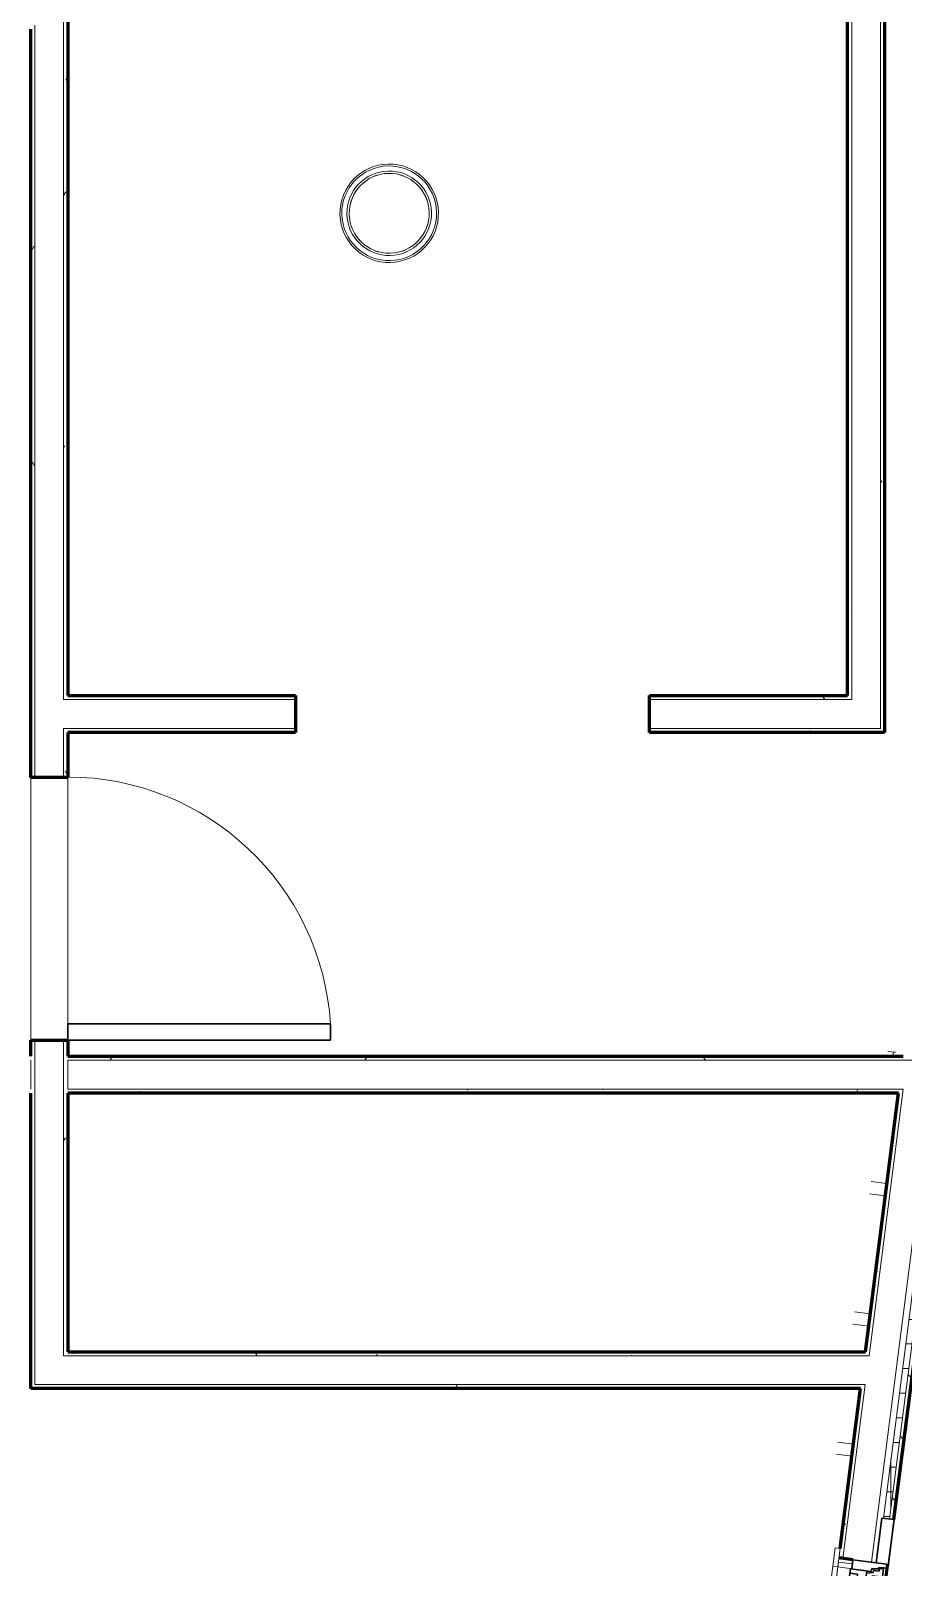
# Model space of a CAD drawing. Header units: inches. Extents: x -435 to 532, y -667 to -127.
# Drawn here: x 219.8 to 326.1, y -484.6 to -297.4 of the extents above; entities that cross this region are included whole.
import ezdxf

# ---------------------------------------------------------------- set-up
doc = ezdxf.new("R2010")
doc.units = ezdxf.units.IN
doc.header["$MEASUREMENT"] = 0
for name, color, linetype, lineweight in [('A-DOOR', 31, 'Continuous', 18), ('A-GLAZ', 151, 'Continuous', 18), ('A-WALL', 113, 'Continuous', 18), ('A-WALL-PATT', 111, 'Continuous', 60), ('E-LITE-EQPM', 33, 'Continuous', 9), ('I-WALL', 2, 'Continuous', 18), ('S-BEAM', 12, 'Continuous', 9)]:
    doc.layers.add(name, color=color, linetype=linetype, lineweight=lineweight)
pattern_1 = [(0, (387.632, -598.438), (15.36, 3.84), [0.634, -10.886, 0.634, -10.886, -61.44]), (0, (387.632, -598.438), (15.36, 3.84), [-23.04, 0.634, -22.406, 0.634, -10.886, -26.88]), (0, (387.632, -598.438), (15.36, 3.84), [-57.6, 0.634, -7.046, 0.634, -18.566]), (120, (393.392, -596.518), (-11.005538, 11.38215), [0.634, -10.886, 0.634, -10.886, -61.44]), (120, (393.392, -596.518), (-11.005538, 11.38215), [-23.04, 0.634, -22.406, 0.634, -10.886, -26.88]), (120, (393.392, -596.518), (-11.005538, 11.38215), [-57.6, 0.634, -7.046, 0.634, -18.566]), (240, (395.312, -588.838), (-4.354462, -15.22215), [0.634, -10.886, 0.634, -10.886, -61.44]), (240, (395.312, -588.838), (-4.354462, -15.22215), [-23.04, 0.634, -22.406, 0.634, -10.886, -26.88]), (240, (395.312, -588.838), (-4.354462, -15.22215), [-57.6, 0.634, -7.046, 0.634, -18.566])]

# ---------------------------------------------------------------- blocks, each defined once
blk = doc.blocks.new('Single-Flush - 32_ x 84_-211058-2nd Floor')
at = {"layer": 'A-DOOR', "lineweight": 30}
for p, q in [((14, 2.25), (14, 34.25)), ((16, 34.25), (14, 34.25)), ((16, 2.25), (16, 34.25)), ((16, 2.25), (14, 2.25))]:
    blk.add_line(p, q, dxfattribs=at)
at = {"layer": 'A-DOOR', "lineweight": 9}
blk.add_arc((16, 2.25), 32.07, 93.5759, 180, dxfattribs=at)
blk = doc.blocks.new('Window-Casement-Andersen-400_Series - 31-1_2_ x 59-7_8_-V2-2nd Floor')
at = {"layer": 'A-GLAZ', "lineweight": 9}
for p, q in [((-16.91, 3.63), (16.91, 3.63)), ((-16.91, 3), (-16.91, 3.63)), ((16.91, 3), (-16.91, 3)), ((-15.25, 3), (15.25, 3)), ((-15.25, 1.28), (-15.25, 3)), ((-14.66, 3), (-14.66, 3.63)), ((-14.66, 1.28), (-14.66, 3)), ((14.66, 3), (14.66, 3.63)), ((14.66, 1.28), (14.66, 3)), ((15.25, 3), (15.25, 1.28)), ((16.91, 3.63), (16.91, 3)), ((-14.64, 1.28), (-15.25, 1.28)), ((-14.64, 1.44), (-14.64, 1.28)), ((14.64, 1.44), (-14.64, 1.44)), ((14.64, 1.28), (14.64, 1.44)), ((15.25, 1.28), (14.64, 1.28)), ((-13.5, -1.38), (-14.13, -1.38)), ((-13.5, -1.81), (-14.13, -1.81)), ((-13.62, -1.38), (-13.62, -1.81)), ((-13.5, -1.28), (13.5, -1.28)), ((-13.5, -1.38), (13.5, -1.38)), ((-13.5, -1.81), (13.5, -1.81)), ((13.5, -1.38), (14.13, -1.38)), ((13.5, -1.81), (14.13, -1.81)), ((13.62, -1.38), (13.62, -1.81)), ((-13.5, -1.91), (13.5, -1.91))]:
    blk.add_line(p, q, dxfattribs=at)
at = {"layer": 'A-GLAZ', "lineweight": 30}
for p, q in [((-15.75, 1.29), (-14.64, 1.29)), ((-15.75, -2.87), (-15.75, 1.29)), ((-15.75, -1.56), (-15.75, 1.29)), ((-14.64, 1.44), (-14.64, -1.09)), ((-14.64, 1.44), (14.64, 1.44)), ((-14.64, 1.29), (-14.64, 1.44)), ((-14.11, 0.5), (-14.11, 1.44)), ((-13.75, 0.5), (-14.11, 0.5)), ((-13.75, -0.56), (-13.75, 0.5)), ((13.75, 0.5), (14.11, 0.5)), ((13.75, -0.56), (13.75, 0.5)), ((14.11, 0.5), (14.11, 1.44)), ((14.64, 1.44), (14.64, -1.09)), ((14.64, 1.44), (14.64, 1.29)), ((14.64, 1.29), (15.75, 1.29)), ((15.75, 1.29), (15.75, -2.87)), ((15.75, -1.56), (15.75, 1.29)), ((-21.25, -3.06), (-21.25, -1.56)), ((-20.75, -1.56), (-15.75, -1.56)), ((-14.94, -1.09), (-15.07, -1.94)), ((-14.94, -1.09), (-14.64, -1.09)), ((-14.78, -1.38), (-14.53, -1.38)), ((-14.78, -1.38), (-14.78, -2.06)), ((-14.64, -0.56), (-13.75, -0.56)), ((-14.35, -0.56), (-14.53, -1.38)), ((-14.13, -2.31), (-14.13, -1.28)), ((-13.5, -1.28), (-14.13, -1.28)), ((-13.75, -0.56), (-13.5, -1.28)), ((13.75, -0.56), (13.5, -1.28)), ((13.5, -1.28), (14.13, -1.28)), ((14.64, -0.56), (13.75, -0.56)), ((14.13, -2.31), (14.13, -1.28)), ((14.35, -0.56), (14.53, -1.38)), ((14.78, -1.38), (14.53, -1.38)), ((14.94, -1.09), (14.64, -1.09)), ((14.78, -1.38), (14.78, -2.06)), ((14.94, -1.09), (15.07, -1.94)), ((15.75, -1.56), (21.25, -1.56)), ((21.25, -3.06), (21.25, -1.56)), ((21.25, -1.56), (21.25, -3.06)), ((-21.25, -3.06), (-21.25, -2.87)), ((21.25, -3.06), (-21.25, -3.06)), ((-20.75, -3.06), (-20.37, -3.06)), ((-20.37, -3.06), (-15.5, -3.06)), ((15.75, -2.87), (-15.75, -2.87)), ((-15.5, -3.06), (-15.5, -2.87)), ((-15.2, -1.94), (-15.26, -2.34)), ((-15.26, -2.34), (-15.26, -2.87)), ((-15.07, -1.94), (-15.2, -1.94)), ((-15.09, -2.06), (-15.17, -2.38)), ((-15.17, -2.38), (-15.17, -2.56)), ((-15.17, -2.56), (-14.18, -2.56)), ((-15.09, -2.06), (-14.78, -2.06)), ((-14.18, -2.56), (-14.13, -2.31)), ((-13.5, -1.91), (-14.13, -1.91)), ((-14.13, -2.31), (-13.77, -2.31)), ((-13.77, -2.31), (-13.5, -1.91)), ((13.77, -2.31), (13.5, -1.91)), ((13.5, -1.91), (14.13, -1.91)), ((14.13, -2.31), (13.77, -2.31)), ((14.18, -2.56), (14.13, -2.31)), ((15.17, -2.56), (14.18, -2.56)), ((15.09, -2.06), (14.78, -2.06)), ((15.07, -1.94), (15.2, -1.94)), ((15.09, -2.06), (15.17, -2.38)), ((15.17, -2.38), (15.17, -2.56)), ((15.2, -1.94), (15.26, -2.34)), ((15.26, -2.34), (15.26, -2.87)), ((15.5, -3.06), (15.5, -2.87)), ((20.37, -3.06), (15.5, -3.06)), ((20.75, -3.06), (20.37, -3.06))]:
    blk.add_line(p, q, dxfattribs=at)
blk = doc.blocks.new('bim-160ds-diffuser - L4 - White Trim w_ Vusion Diffuser-578619-2nd Floor')
at = {"layer": 'E-LITE-EQPM'}
for radius, start, end in [(6, 360, 180), (5.77, 360, 180), (5.15, 360, 180), (4.87, 360, 180), (4.87, 140.3802, 146.5927), (4.87, 123.4073, 129.6198), (4.87, 106.6513, 112.0128), (4.87, 67.9872, 73.3487), (4.87, 50.3802, 56.5927), (4.87, 33.4073, 39.6198), (4.87, 157.9872, 163.3487), (4.87, 16.6513, 22.0128), (6, 180, 360), (5.77, 180, 360), (5.15, 180, 360), (4.87, 180, 360), (4.87, 196.6513, 202.0128), (4.87, 213.4073, 219.6198), (4.87, 320.3802, 326.5927), (4.87, 337.9872, 343.3487), (4.87, 230.3802, 236.5927), (4.87, 247.9872, 253.3487), (4.87, 286.6513, 292.0128), (4.87, 303.4073, 309.6198)]:
    blk.add_arc((-0.63, 0.91), radius, start, end, dxfattribs=at)
blk = doc.blocks.new('Dimension Lumber - 2x6_s-1294268-2nd Floor')
at = {"layer": 'S-BEAM'}
for p, q in [((324.26, -421.78), (324.94, -421.87)), ((324.88, -422.38), (324.94, -421.87)), ((324.94, -421.87), (325.18, -421.9))]:
    blk.add_line(p, q, dxfattribs=at)
blk = doc.blocks.new('Dimension Lumber - 2x6_s-1294269-2nd Floor')
at = {"layer": 'S-BEAM'}
for p, q in [((322.23, -437.65), (324.14, -437.89)), ((322.04, -439.14), (323.95, -439.38))]:
    blk.add_line(p, q, dxfattribs=at)
blk = doc.blocks.new('Dimension Lumber - 2x6_s-1292958-2nd Floor')
at = {"layer": 'S-BEAM'}
for p, q in [((320.2, -453.52), (322.11, -453.76)), ((320, -455.01), (321.92, -455.25))]:
    blk.add_line(p, q, dxfattribs=at)
blk = doc.blocks.new('Dimension Lumber - 2x6_s-1294270-2nd Floor')
at = {"layer": 'S-BEAM'}
for p, q in [((318.16, -469.39), (320.08, -469.63)), ((317.97, -470.88), (319.89, -471.12))]:
    blk.add_line(p, q, dxfattribs=at)

msp = doc.modelspace()

# ---------------------------------------------------------------- hatches: boundary and pattern name
at = {"layer": 'A-WALL-PATT', "lineweight": 9}
h = msp.add_hatch(dxfattribs=at)
h.set_pattern_fill('FP_1', color=256, style=0, pattern_type=2)
h.set_pattern_definition(pattern_1)
h.paths.add_polyline_path([(219.85, -462.88), (220.35, -462.88), (220.35, -420.44), (219.85, -420.44), (219.85, -441.92)], flags=0)
h.paths.add_polyline_path([(220.35, -388.44), (220.35, -296.76), (219.85, -296.76), (219.85, -388.44)], flags=0)
h.paths.add_polyline_path([(220.35, -293.26), (220.35, -262.26), (219.85, -262.26), (219.85, -293.26)], flags=0)
h = msp.add_hatch(dxfattribs=at)
h.set_pattern_fill('FP_1', color=256, style=0, pattern_type=2)
h.set_pattern_definition(pattern_1)
h.paths.add_polyline_path([(224.35, -458.88), (224.35, -420.44), (223.85, -420.44), (223.85, -458.88)], flags=0)
h.paths.add_polyline_path([(224.35, -388.44), (224.35, -382.44), (223.85, -382.44), (223.85, -388.44)], flags=0)
h.paths.add_polyline_path([(223.85, -378.94), (224.35, -378.94), (224.35, -266.26), (223.85, -266.26), (223.85, -325.98)], flags=0)
h = msp.add_hatch(dxfattribs=at)
h.set_pattern_fill('FP_1', color=256, style=0, pattern_type=2)
h.set_pattern_definition(pattern_1)
h.paths.add_polyline_path([(319.35, -378.94), (319.85, -378.94), (319.85, -266.76), (319.35, -266.76), (319.35, -378.44)], flags=0)
h = msp.add_hatch(dxfattribs=at)
h.set_pattern_fill('FP_1', color=256, style=0, pattern_type=2)
h.set_pattern_definition(pattern_1)
h.paths.add_polyline_path([(323.85, -382.94), (323.85, -266.76), (323.35, -266.76), (323.35, -382.94)], flags=0)
h = msp.add_hatch(dxfattribs=at)
h.set_pattern_fill('FP_1', color=256, style=0, pattern_type=2)
h.set_pattern_definition(pattern_1)
h.paths.add_polyline_path([(319.35, -378.94), (319.35, -378.44), (295.22, -378.44), (295.22, -378.94)], flags=0)
h = msp.add_hatch(dxfattribs=at)
h.set_pattern_fill('FP_1', color=256, style=0, pattern_type=2)
h.set_pattern_definition(pattern_1)
h.paths.add_polyline_path([(252.1, -382.94), (252.1, -382.44), (224.35, -382.44), (224.35, -382.94)], flags=0)
h = msp.add_hatch(dxfattribs=at)
h.set_pattern_fill('FP_1', color=256, style=0, pattern_type=2)
h.set_pattern_definition(pattern_1)
h.paths.add_polyline_path([(295.22, -382.94), (323.35, -382.94), (323.35, -382.44), (295.22, -382.44)], flags=0)
h = msp.add_hatch(dxfattribs=at)
h.set_pattern_fill('FP_1', color=256, style=0, pattern_type=2)
h.set_pattern_definition(pattern_1)
h.paths.add_polyline_path([(155.14, -422.88), (169.11, -422.88), (169.11, -422.38), (133.72, -422.38), (133.72, -422.88), (136.85, -422.88)], flags=0)
h.paths.add_polyline_path([(326.07, -422.88), (326.13, -422.38), (224.35, -422.38), (224.35, -422.88), (319.79, -422.88)], flags=0)
h.paths.add_polyline_path([(219.85, -422.88), (219.85, -422.38), (201.11, -422.38), (201.11, -422.88)], flags=0)
h = msp.add_hatch(dxfattribs=at)
h.set_pattern_fill('FP_1', color=256, style=0, pattern_type=2)
h.set_pattern_definition(pattern_1)
h.paths.add_polyline_path([(300.34, -627.55), (300.87, -623.43), (300.37, -623.37), (299.83, -627.55)], flags=0)
h.paths.add_polyline_path([(304.87, -592.19), (305.51, -587.23), (305.01, -587.17), (304.37, -592.12), (304.52, -592.14)], flags=0)
h.paths.add_polyline_path([(309.51, -555.98), (310.15, -551.02), (309.65, -550.96), (309.02, -555.92), (309.16, -555.94)], flags=0)
h.paths.add_polyline_path([(314.15, -519.78), (314.79, -514.82), (314.29, -514.76), (313.66, -519.72), (313.8, -519.74)], flags=0)
h.paths.add_polyline_path([(318.79, -483.58), (321.51, -462.38), (321.01, -462.38), (318.3, -483.51), (318.44, -483.53)], flags=0)
h.paths.add_polyline_path([(321.96, -458.88), (326.12, -426.38), (325.62, -426.38), (321.45, -458.88)], flags=0)
h.paths.add_polyline_path([(326.07, -422.88), (326.57, -422.88), (326.64, -422.38), (326.13, -422.38), (326.11, -422.6)], flags=0)
h = msp.add_hatch(dxfattribs=at)
h.set_pattern_fill('FP_1', color=256, style=0, pattern_type=2)
h.set_pattern_definition(pattern_1)
h.paths.add_polyline_path([(157.72, -426.88), (169.11, -426.88), (169.11, -426.38), (157.22, -426.38), (157.22, -426.88)], flags=0)
h.paths.add_polyline_path([(153.22, -426.88), (153.72, -426.88), (153.72, -426.38), (133.72, -426.38), (133.72, -426.88), (136.85, -426.88)], flags=0)
h.paths.add_polyline_path([(319.79, -426.88), (325.56, -426.88), (325.62, -426.38), (224.35, -426.38), (224.35, -426.88), (301.5, -426.88)], flags=0)
h.paths.add_polyline_path([(219.85, -426.88), (219.85, -426.38), (201.11, -426.38), (201.11, -426.88)], flags=0)
h = msp.add_hatch(dxfattribs=at)
h.set_pattern_fill('FP_3', color=256, style=0, pattern_type=2)
h.set_pattern_definition([(0, (387.632, -598.438), (0, 3), []), (90, (387.632, -598.438), (-3, 2e-16), [])])
h.paths.add_polyline_path([(303.98, -632.55), (304.74, -632.55), (305.13, -629.52), (304.38, -629.43), (304.08, -631.8)], flags=0)
h.paths.add_polyline_path([(324.45, -478.76), (331.07, -427.13), (330.31, -427.13), (323.71, -478.66), (324.12, -478.72)], flags=0)
h = msp.add_hatch(dxfattribs=at)
h.set_pattern_fill('FP_2', color=256, style=0, pattern_type=2)
h.set_pattern_definition([(135, (387.632, -598.438), (-4.24264, -4.24264), [])])
h.paths.add_polyline_path([(305.18, -633.05), (305.62, -629.59), (305.13, -629.52), (304.67, -633.05)], flags=0)
h.paths.add_polyline_path([(324.95, -478.82), (331.48, -427.88), (330.97, -427.88), (324.45, -478.76)], flags=0)
h = msp.add_hatch(dxfattribs=at)
h.set_pattern_fill('FP_1', color=256, style=0, pattern_type=2)
h.set_pattern_definition(pattern_1)
h.paths.add_polyline_path([(224.35, -458.88), (321.45, -458.88), (321.52, -458.38), (224.35, -458.38)], flags=0)
h = msp.add_hatch(dxfattribs=at)
h.set_pattern_fill('FP_1', color=256, style=0, pattern_type=2)
h.set_pattern_definition(pattern_1)
h.paths.add_polyline_path([(264.91, -462.88), (320.94, -462.88), (321.01, -462.38), (220.35, -462.38), (220.35, -462.88), (224.35, -462.88)], flags=0)

# ---------------------------------------------------------------- linework, layer by layer
at = {"layer": 'A-WALL'}
for p, q in [((223.85, -378.94), (223.85, -266.26)), ((319.85, -378.94), (319.85, -266.26)), ((323.35, -382.44), (323.35, -266.26)), ((220.35, -388.44), (220.35, -296.76)), ((223.85, -378.94), (252.1, -378.94)), ((295.22, -378.94), (319.85, -378.94)), ((223.85, -388.44), (223.85, -382.44)), ((223.85, -382.44), (252.1, -382.44)), ((295.22, -382.44), (323.35, -382.44)), ((220.35, -462.38), (220.35, -420.44)), ((223.85, -458.88), (223.85, -420.44)), ((219.85, -426.38), (219.85, -422.88)), ((224.35, -422.88), (224.35, -426.38)), ((224.35, -422.88), (426.97, -422.88)), ((224.35, -426.38), (326.12, -426.38)), ((321.96, -458.88), (326.12, -426.38)), ((322.26, -484.02), (329.65, -426.38)), ((323.71, -478.66), (330.31, -427.13)), ((324.45, -478.76), (330.97, -427.88)), ((223.85, -458.88), (321.96, -458.88)), ((220.35, -462.38), (321.51, -462.38)), ((318.79, -483.58), (321.51, -462.38))]:
    msp.add_line(p, q, dxfattribs=at)
at = {"layer": 'A-WALL', "lineweight": 60}
for p, q in [((321.52, -458.38), (325.56, -426.88)), ((331.41, -428.38), (324.95, -478.82)), ((318.44, -482.37), (320.94, -462.88)), ((320, -483.73), (318.3, -483.51))]:
    msp.add_line(p, q, dxfattribs=at)
at = {"layer": 'I-WALL', "lineweight": 60}
for p, q in [((224.35, -266.76), (224.35, -378.44)), ((319.35, -378.44), (319.35, -266.76)), ((323.85, -266.76), (323.85, -382.94)), ((219.85, -388.44), (219.85, -297.26)), ((224.35, -378.44), (252.1, -378.44)), ((252.1, -378.44), (252.1, -382.94)), ((295.22, -382.94), (295.22, -378.44)), ((295.22, -378.44), (319.35, -378.44)), ((224.35, -382.94), (224.35, -388.44)), ((252.1, -382.94), (224.35, -382.94)), ((323.85, -382.94), (295.22, -382.94)), ((224.35, -388.44), (219.85, -388.44)), ((219.85, -422.38), (219.85, -420.44)), ((219.85, -420.44), (224.35, -420.44)), ((224.35, -420.44), (224.35, -422.38)), ((224.35, -422.38), (326.13, -422.38)), ((219.85, -462.88), (219.85, -426.88)), ((224.35, -426.88), (224.35, -458.38)), ((325.56, -426.88), (224.35, -426.88)), ((224.35, -458.38), (321.52, -458.38)), ((320.94, -462.88), (219.85, -462.88))]:
    msp.add_line(p, q, dxfattribs=at)
at = {"layer": 'I-WALL'}
for p, q in [((219.85, -388.44), (219.85, -420.44)), ((224.35, -420.44), (224.35, -388.44))]:
    msp.add_line(p, q, dxfattribs=at)

# ---------------------------------------------------------------- block references
at = {"layer": 'A-DOOR', "rotation": 269.9999999999999}
msp.add_blockref('Single-Flush - 32_ x 84_-211058-2nd Floor', (222.1, -404.44), dxfattribs=at)
at = {"layer": 'A-GLAZ', "rotation": 82.69547104593359}
msp.add_blockref('Window-Casement-Andersen-400_Series - 31-1_2_ x 59-7_8_-V2-2nd Floor', (319.27, -499.52), dxfattribs=at)
at = {"layer": 'E-LITE-EQPM', "rotation": 271.3600000000001}
msp.add_blockref('bim-160ds-diffuser - L4 - White Trim w_ Vusion Diffuser-578619-2nd Floor', (262.62, -320.34), dxfattribs=at)
at = {"layer": 'S-BEAM'}
for name in ['Dimension Lumber - 2x6_s-1294268-2nd Floor', 'Dimension Lumber - 2x6_s-1294269-2nd Floor', 'Dimension Lumber - 2x6_s-1292958-2nd Floor', 'Dimension Lumber - 2x6_s-1294270-2nd Floor']:
    msp.add_blockref(name, (0, 0), dxfattribs=at)

doc.saveas('drawing.dxf')
